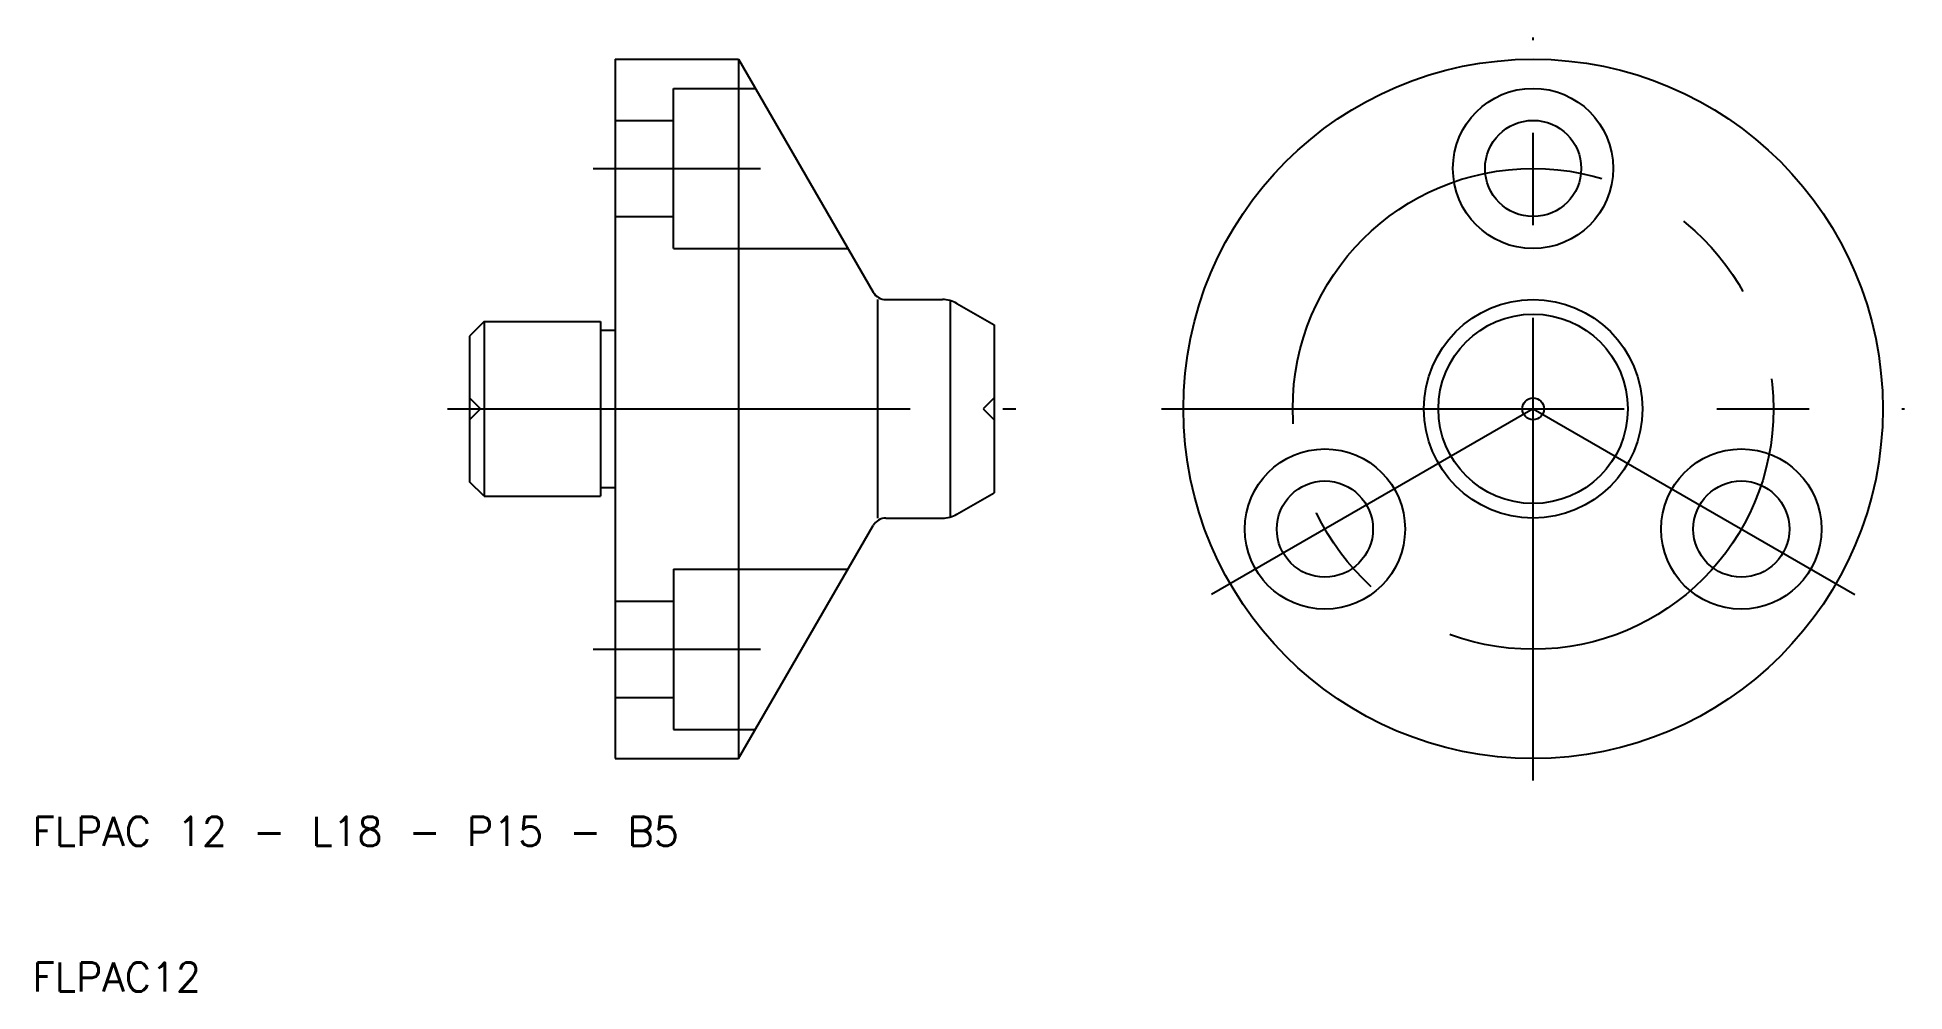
# Model space of a CAD drawing. Extents: x 10 to 138, y 10 to 76.
import ezdxf

# ---------------------------------------------------------------- set-up
doc = ezdxf.new("R2010")
doc.units = 0
doc.linetypes.add('CENTER', pattern=[50.8, 31.75, -6.35, 6.35, -6.35])
doc.linetypes.add('DASHED', pattern=[19.05, 12.7, -6.35])
doc.layers.get('0').update_dxf_attribs({"linetype": 'CONTINUOUS'})
doc.layers.add('CENTER', color=1, linetype='CENTER')
doc.styles.get("Standard").update_dxf_attribs({"font": 'txt.shx'})

msp = doc.modelspace()

# ---------------------------------------------------------------- linework, layer by layer
for p, q in [((50, 74), (50, 55.4)), ((50, 74), (58.47, 74)), ((58.47, 74), (58.47, 26)), ((58.47, 74), (67.71, 58)), ((68, 57.5), (68, 42.5)), ((68.58, 57.5), (72.46, 57.5)), ((73, 57.43), (73, 42.57)), ((73.46, 57.23), (76, 55.77)), ((41, 56), (40, 55)), ((41, 56), (41, 44)), ((41, 56), (49, 56)), ((49, 56), (49, 55.4)), ((49, 55.4), (49, 44.6)), ((49, 55.4), (50, 55.4)), ((50, 55.4), (50, 44.6)), ((76, 55.77), (76, 44.23)), ((40, 55), (40, 45)), ((41, 44), (40, 45)), ((41, 44), (49, 44)), ((49, 44.6), (50, 44.6)), ((49, 44.6), (49, 44)), ((50, 44.6), (50, 26)), ((73.46, 42.77), (76, 44.23)), ((68.58, 42.5), (72.46, 42.5)), ((58.47, 26), (67.71, 42)), ((50, 26), (58.47, 26))]:
    msp.add_line(p, q)
at = {"color": 3, "linetype": 'DASHED'}
for p, q in [((54, 61), (54, 72)), ((54, 72), (59.63, 72)), ((50, 69.8), (54, 69.8)), ((50, 63.2), (54, 63.2)), ((54, 61), (65.98, 61)), ((40, 50.75), (40.75, 50)), ((40.75, 50), (40, 49.25)), ((76, 50.75), (75.25, 50)), ((75.25, 50), (76, 49.25)), ((54, 39), (54, 28)), ((54, 39), (65.98, 39)), ((50, 36.8), (54, 36.8)), ((50, 30.2), (54, 30.2)), ((54, 28), (59.63, 28))]:
    msp.add_line(p, q, dxfattribs=at)
for centre, radius in [((113, 50), 24), ((113, 66.5), 5.5), ((113, 66.5), 3.3), ((113, 50), 7.5), ((113, 50), 6.5), ((113, 50), 0.75), ((98.71, 41.75), 5.5), ((127.29, 41.75), 5.5), ((98.71, 41.75), 3.3), ((127.29, 41.75), 3.3)]:
    msp.add_circle(centre, radius)
for centre, radius, start, end in [((68.58, 58.5), 1, 210, 270), ((72.46, 55.5), 2, 60, 90), ((68.58, 41.5), 1, 90, 150), ((72.46, 44.5), 2, 270, 300)]:
    msp.add_arc(centre, radius, start, end)
at = {"layer": 'CENTER'}
for p, q in [((113, 24.5), (113, 75.5)), ((48.5, 66.5), (59.97, 66.5)), ((38.5, 50), (77.5, 50)), ((87.5, 50), (138.5, 50)), ((113, 50), (90.92, 37.25)), ((113, 50), (135.08, 37.25)), ((48.5, 33.5), (59.97, 33.5))]:
    msp.add_line(p, q, dxfattribs=at)
msp.add_circle((113, 50), 16.5, dxfattribs=at)

# ---------------------------------------------------------------- texts
for s, p in [('FLPAC 12 - L18 - P15 - B5', (10, 20)), ('FLPAC12', (10, 10))]:
    msp.add_text(s, height=2).set_placement(p)

doc.saveas('drawing.dxf')
